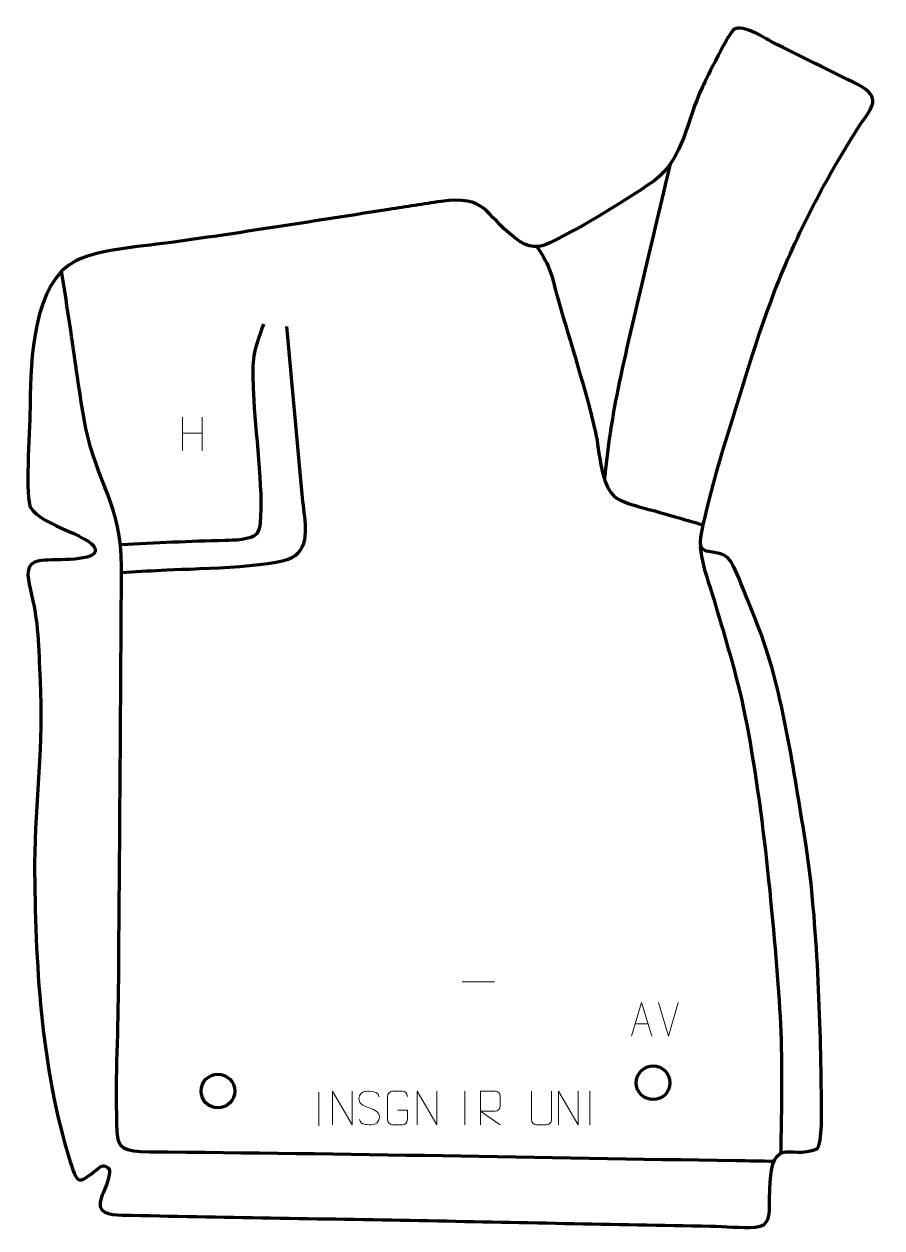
# Model space of a CAD drawing. Header units: millimetres. Extents: x -739 to -102, y -96 to 799.
import ezdxf

# ---------------------------------------------------------------- set-up
doc = ezdxf.new("R2010")
doc.units = ezdxf.units.MM
doc.header["$MEASUREMENT"] = 0
doc.layers.add('layer 1', color=7, linetype='Continuous', plot=False)
doc.layers.add('layer 2', color=7, linetype='Continuous')
doc.layers.add('layer 3', color=7, linetype='Continuous')

msp = doc.modelspace()

# ---------------------------------------------------------------- linework, layer by layer
at = {"layer": 'layer 1', "color": 250, "lineweight": 9}
for points in [[(-621.7324, 506.5016), (-621.7324, 506.5016), (-621.7324, 481.7241), (-621.7324, 481.7241)], [(-607.0891, 506.5016), (-607.0891, 506.5016), (-607.0891, 481.5481), (-607.0891, 481.5481)], [(-621.7324, 494.6193), (-621.7324, 494.6193), (-607.0891, 494.6197), (-607.0891, 494.6197)], [(-414.0237, 87.0387), (-414.0237, 87.0387), (-390.0457, 87.0387), (-390.0457, 87.0387)], [(-260.8007, 46.6535), (-260.8007, 46.6535), (-268.1225, 71.6071), (-268.1225, 71.6071)], [(-253.4788, 71.6071), (-253.4788, 71.6071), (-260.8006, 46.6535), (-260.8006, 46.6535)], [(-285.4376, 55.9102), (-285.4376, 55.9102), (-275.9419, 55.9102), (-275.9419, 55.9102)], [(-520.6008, 5.0028), (-520.6008, 5.0028), (-520.6008, -19.9713), (-520.6008, -19.9713)], [(-412.0558, 5.7775), (-412.0558, 5.7775), (-412.0558, -19.1966), (-412.0558, -19.1966)], [(-319.0558, 5.7775), (-319.0558, 5.7775), (-319.0558, -19.1966), (-319.0558, -19.1966)]]:
    msp.add_open_spline(points, degree=3, dxfattribs=at)
for points, knots in [([(-288.1602, 46.6608), (-288.1602, 46.6608), (-280.7892, 71.6143), (-280.7892, 71.6143), (-280.7892, 71.6143), (-280.7892, 71.6143), (-273.2193, 46.6608), (-273.2193, 46.6608)], [0, 0, 0, 0, 0.33333333, 0.33333333, 0.33333333, 0.33333333, 1, 1, 1, 1]), ([(-510.3832, -19.1863), (-510.3832, -19.1863), (-510.3832, 5.7672), (-510.3832, 5.7672), (-510.3832, 5.7672), (-510.3832, 5.7672), (-495.7284, -19.1863), (-495.7284, -19.1863), (-495.7284, -19.1863), (-495.7284, -19.1863), (-495.7284, 5.7672), (-495.7284, 5.7672)], [0, 0, 0, 0, 0.25, 0.25, 0.25, 0.25, 0.5, 0.5, 0.5, 0.5, 1, 1, 1, 1]), ([(-483.0503, -6.5357), (-487.2986, -5.0653), (-492.2067, -3.2695), (-490.2016, 2.2508), (-490.2016, 2.2508), (-488.6981, 6.3907), (-483.4845, 6.0022), (-479.8809, 5.4011), (-479.8809, 5.4011), (-477.0203, 4.9239), (-476.1556, 3.7107), (-475.845, 1.6266)], [0, 0, 0, 0, 0.25, 0.25, 0.25, 0.25, 0.5, 0.5, 0.5, 0.5, 1, 1, 1, 1]), ([(-461.8008, -8.2006), (-461.8008, -8.2006), (-454.6327, -8.2006), (-454.6327, -8.2006), (-454.6327, -8.2006), (-454.6327, -8.2006), (-454.6327, -15.3687), (-454.6327, -15.3687), (-454.6327, -15.3687), (-454.7724, -17.6921), (-456.4496, -19.1717), (-458.5974, -19.1825), (-458.5974, -19.1825), (-460.9292, -19.1821), (-463.2612, -19.1821), (-465.5927, -19.1825), (-465.5927, -19.1825), (-467.5176, -19.2879), (-469.4898, -17.4034), (-469.4786, -15.3861), (-469.4786, -15.3861), (-469.4782, -9.616), (-469.4782, -3.8463), (-469.4786, 1.923), (-469.4786, 1.923), (-469.4744, 4.0611), (-467.7276, 5.7803), (-465.5753, 5.7669), (-465.5753, 5.7669), (-463.2496, 5.7669), (-460.9235, 5.7669), (-458.5974, 5.7669), (-458.5974, 5.7669), (-456.6507, 5.8023), (-454.6593, 4.3108), (-454.6327, 1.8731)], [0, 0, 0, 0, 0.1, 0.1, 0.1, 0.1, 0.2, 0.2, 0.2, 0.2, 0.3, 0.3, 0.3, 0.3, 0.4, 0.4, 0.4, 0.4, 0.5, 0.5, 0.5, 0.5, 0.6, 0.6, 0.6, 0.6, 0.7, 0.7, 0.7, 0.7, 0.8, 0.8, 0.8, 0.8, 1, 1, 1, 1]), ([(-447.3832, -19.1863), (-447.3832, -19.1863), (-447.3832, 5.7672), (-447.3832, 5.7672), (-447.3832, 5.7672), (-447.3832, 5.7672), (-432.7284, -19.1863), (-432.7284, -19.1863), (-432.7284, -19.1863), (-432.7284, -19.1863), (-432.7284, 5.7672), (-432.7284, 5.7672)], [0, 0, 0, 0, 0.25, 0.25, 0.25, 0.25, 0.5, 0.5, 0.5, 0.5, 1, 1, 1, 1]), ([(-400.3878, -19.1863), (-400.3878, -19.1863), (-400.3878, 5.7672), (-400.3878, 5.7672), (-400.3878, 5.7672), (-396.793, 5.7672), (-393.1975, 5.7672), (-389.6023, 5.7672), (-389.6023, 5.7672), (-387.277, 5.7295), (-385.7197, 4.2395), (-385.7238, 1.8731), (-385.7238, 1.8731), (-385.7242, -0.1624), (-385.7242, -3.2218), (-385.7238, -5.2578), (-385.7238, -5.2578), (-385.7303, -7.1333), (-387.5426, -9.0751), (-389.5521, -9.0942), (-389.5521, -9.0942), (-389.5521, -9.0942), (-400.3878, -9.0942), (-400.3878, -9.0942), (-400.3878, -9.0942), (-400.3878, -9.0942), (-385.7331, -19.1863), (-385.7331, -19.1863)], [0, 0, 0, 0, 0.125, 0.125, 0.125, 0.125, 0.25, 0.25, 0.25, 0.25, 0.375, 0.375, 0.375, 0.375, 0.5, 0.5, 0.5, 0.5, 0.625, 0.625, 0.625, 0.625, 0.75, 0.75, 0.75, 0.75, 1, 1, 1, 1]), ([(-347.7286, 5.7714), (-347.729, 0.2319), (-347.6332, -9.9699), (-347.6328, -15.5103), (-347.6328, -15.5103), (-347.7726, -17.7498), (-349.4498, -19.176), (-351.5975, -19.1865), (-351.5975, -19.1865), (-353.9294, -19.1861), (-356.2613, -19.1861), (-358.5928, -19.1865), (-358.5928, -19.1865), (-360.5178, -19.288), (-362.4899, -17.4715), (-362.4787, -15.527), (-362.4787, -15.527), (-362.4784, -9.9651), (-362.383, 0.2103), (-362.3834, 5.7714)], [0, 0, 0, 0, 0.16666667, 0.16666667, 0.16666667, 0.16666667, 0.33333333, 0.33333333, 0.33333333, 0.33333333, 0.5, 0.5, 0.5, 0.5, 0.66666667, 0.66666667, 0.66666667, 0.66666667, 1, 1, 1, 1]), ([(-342.3832, -19.1863), (-342.3832, -19.1863), (-342.3832, 5.7672), (-342.3832, 5.7672), (-342.3832, 5.7672), (-342.3832, 5.7672), (-327.7284, -19.1863), (-327.7284, -19.1863), (-327.7284, -19.1863), (-327.7284, -19.1863), (-327.7284, 5.7672), (-327.7284, 5.7672)], [0, 0, 0, 0, 0.25, 0.25, 0.25, 0.25, 0.5, 0.5, 0.5, 0.5, 1, 1, 1, 1]), ([(-483.0503, -6.5358), (-479.0317, -8.1825), (-474.0022, -10.0708), (-475.8362, -15.4311), (-475.8362, -15.4311), (-477.296, -19.6975), (-482.2068, -19.4408), (-485.9329, -18.8861), (-485.9329, -18.8861), (-488.6829, -18.4763), (-489.9038, -17.2628), (-490.2818, -15.1506)], [0, 0, 0, 0, 0.25, 0.25, 0.25, 0.25, 0.5, 0.5, 0.5, 0.5, 1, 1, 1, 1])]:
    msp.add_open_spline(points, degree=3, knots=knots, dxfattribs=at)
at = {"layer": 'layer 2', "color": 142, "lineweight": 200}
for centre in [(-595.462, 5.8855), (-272.1415, 12.0298)]:
    msp.add_ellipse(centre, major_axis=(0, 12.5), ratio=1, dxfattribs=at)
at = {"layer": 'layer 2', "color": 142, "lineweight": 158}
for points, knots in [([(-259.4721, 694.8297), (-272.2658, 639.0658), (-286.7447, 582.9228), (-298.3912, 527.0176), (-298.3912, 527.0176), (-302.9212, 505.2727), (-305.8525, 483.8786), (-308.1412, 461.804)], [0, 0, 0, 0, 0.33333333, 0.33333333, 0.33333333, 0.33333333, 1, 1, 1, 1]), ([(-358.4758, 633.323), (-347.7728, 617.3147), (-347.9748, 613.0636), (-342.9545, 594.7998), (-342.9545, 594.7998), (-333.7513, 561.9287), (-322.4907, 528.3633), (-314.9001, 495.2276), (-314.9001, 495.2276), (-311.7911, 481.6558), (-311.5121, 454.9671), (-299.5965, 446.5999), (-299.5965, 446.5999), (-292.4184, 442.1537), (-280.3282, 439.5399), (-272.0222, 437.2515), (-272.0222, 437.2515), (-272.0222, 437.2515), (-270.8183, 436.9123), (-270.8183, 436.9123), (-270.8183, 436.9123), (-258.8465, 433.4432), (-246.8601, 430.0257), (-234.8869, 426.5617)], [0, 0, 0, 0, 0.14285714, 0.14285714, 0.14285714, 0.14285714, 0.28571429, 0.28571429, 0.28571429, 0.28571429, 0.42857143, 0.42857143, 0.42857143, 0.42857143, 0.57142857, 0.57142857, 0.57142857, 0.57142857, 0.71428571, 0.71428571, 0.71428571, 0.71428571, 1, 1, 1, 1]), ([(-182.4325, -46.4032), (-191.9271, -46.2575), (-201.4218, -46.1118), (-210.9164, -45.9661), (-210.9164, -45.9661), (-355.9122, -43.7406), (-501.0415, -40.6157), (-646.0158, -39.4988), (-646.0158, -39.4988), (-665.8972, -39.3456), (-669.6672, -36.564), (-670.226, -24.3972), (-670.226, -24.3972), (-671.7676, 9.1676), (-669.493, 46.7391), (-669.2332, 80.7778), (-669.2332, 80.7778), (-668.4719, 185.7355), (-667.5093, 290.6913), (-667.088, 395.6513), (-667.088, 395.6513), (-666.9083, 440.7319), (-685.6323, 458.7681), (-693.4311, 498.3151), (-693.4311, 498.3151), (-697.7454, 520.1921), (-700.8324, 544.2377), (-704.1024, 566.4313), (-704.1024, 566.4313), (-705.9119, 578.7126), (-707.7694, 590.9831), (-709.6663, 603.251), (-709.6663, 603.251), (-710.2784, 607.1947), (-710.8899, 611.1384), (-711.5008, 615.0822)], [0, 0, 0, 0, 0.1, 0.1, 0.1, 0.1, 0.2, 0.2, 0.2, 0.2, 0.3, 0.3, 0.3, 0.3, 0.4, 0.4, 0.4, 0.4, 0.5, 0.5, 0.5, 0.5, 0.6, 0.6, 0.6, 0.6, 0.7, 0.7, 0.7, 0.7, 0.8, 0.8, 0.8, 0.8, 1, 1, 1, 1]), ([(-667.488, 411.9854), (-641.5575, 413.305), (-616.3654, 414.6181), (-590.3714, 415.1937), (-590.3714, 415.1937), (-583.9558, 415.3357), (-570.6384, 415.4053), (-566.1373, 420.4386), (-566.1373, 420.4386), (-564.8074, 422.4126), (-564.1126, 425.1975), (-563.8023, 428.3162), (-563.8023, 428.3162), (-561.4473, 451.9828), (-567.6682, 497.8612), (-568.7856, 523.8021), (-568.7856, 523.8021), (-568.7856, 523.8021), (-568.8084, 524.3667), (-568.8084, 524.3667), (-568.8084, 524.3667), (-569.5622, 544.5205), (-570.5012, 550.2719), (-563.6465, 569.448), (-563.6465, 569.448), (-562.8586, 571.6523), (-562.0913, 573.8493), (-561.3334, 576.0642)], [0, 0, 0, 0, 0.125, 0.125, 0.125, 0.125, 0.25, 0.25, 0.25, 0.25, 0.375, 0.375, 0.375, 0.375, 0.5, 0.5, 0.5, 0.5, 0.625, 0.625, 0.625, 0.625, 0.75, 0.75, 0.75, 0.75, 1, 1, 1, 1]), ([(-667.1615, 391.2482), (-657.2437, 391.8185), (-647.3258, 392.3889), (-637.408, 392.9592), (-637.408, 392.9592), (-618.093, 393.9705), (-553.7484, 394.7362), (-540.087, 402.4906), (-540.087, 402.4906), (-525.7521, 410.6274), (-530.9309, 430.2601), (-532.2516, 443.9052), (-532.2516, 443.9052), (-536.4493, 487.2728), (-540.1434, 530.701), (-544.2686, 574.0799)], [0, 0, 0, 0, 0.2, 0.2, 0.2, 0.2, 0.4, 0.4, 0.4, 0.4, 0.6, 0.6, 0.6, 0.6, 1, 1, 1, 1]), ([(-237.1541, 410.567), (-236.7528, 399.6396), (-231.7418, 386.6174), (-228.5228, 375.89), (-228.5228, 375.89), (-221.3099, 351.8532), (-214.1105, 327.936), (-208.0321, 303.5751), (-208.0321, 303.5751), (-192.905, 239.6445), (-183.8765, 144.8976), (-179.0097, 79.4341), (-179.0097, 79.4341), (-176.556, 46.4295), (-176.4033, 18.2138), (-176.9603, -14.6044), (-176.9603, -14.6044), (-177.106, -23.1814), (-177.2516, -31.7585), (-177.3973, -40.3356)], [0, 0, 0, 0, 0.16666667, 0.16666667, 0.16666667, 0.16666667, 0.33333333, 0.33333333, 0.33333333, 0.33333333, 0.5, 0.5, 0.5, 0.5, 0.66666667, 0.66666667, 0.66666667, 0.66666667, 1, 1, 1, 1])]:
    msp.add_open_spline(points, degree=3, knots=knots, dxfattribs=at)
at = {"layer": 'layer 3', "color": 242, "lineweight": 158}
msp.add_open_spline([(-429.9055, 666.9819), (-395.3734, 671.3732), (-398.3188, 657.9204), (-375.1448, 640.0132), (-375.1448, 640.0132), (-363.8501, 631.2854), (-356.7778, 632.2146), (-348.4269, 636.3512), (-348.4269, 636.3512), (-322.3168, 649.2842), (-295.8662, 665.7306), (-271.6698, 681.9998), (-271.6698, 681.9998), (-248.8124, 699.803), (-247.3144, 727.1175), (-235.5835, 752.1184), (-235.5835, 752.1184), (-232.404, 758.6218), (-215.8108, 792.6365), (-211.8978, 794.8953), (-211.8978, 794.8953), (-205.3155, 798.6949), (-190.0692, 788.6488), (-183.6389, 785.3716), (-183.6389, 785.3716), (-162.3995, 774.58), (-140.9511, 764.2322), (-119.696, 753.5005), (-119.696, 753.5005), (-102.2076, 743.658), (-109.1342, 737.7873), (-118.2735, 724.0025), (-118.2735, 724.0025), (-142.5249, 686.8589), (-165.9945, 641.5361), (-181.946, 600.1412), (-181.946, 600.1412), (-197.4398, 559.1185), (-209.9394, 515.1998), (-222.9369, 473.182), (-222.9369, 473.182), (-225.7045, 463.606), (-237.6908, 419.6601), (-237.0746, 412.8162), (-237.0746, 412.8162), (-236.0747, 401.7094), (-220.9497, 411.154), (-213.6177, 398.1358), (-213.6177, 398.1358), (-210.5911, 392.7619), (-206.0197, 380.8323), (-203.4952, 374.6595), (-203.4952, 374.6595), (-199.526, 364.9538), (-195.7101, 355.1841), (-191.9735, 345.3867), (-191.9735, 345.3867), (-191.9735, 345.3867), (-191.4533, 344.0226), (-191.4533, 344.0226), (-191.4533, 344.0226), (-174.2636, 295.7621), (-167.1731, 238.7408), (-158.3923, 188.0307), (-158.3923, 188.0307), (-149.9975, 130.538), (-147.6429, 56.8596), (-147.1273, -0.9505), (-147.1273, -0.9505), (-147.0784, -6.4281), (-146.332, -33.3333), (-150.1878, -37.0825), (-150.1878, -37.0825), (-171.6106, -45.9882), (-185.6617, -22.6245), (-185.6261, -75.2693), (-185.6261, -75.2693), (-185.6197, -84.7215), (-184.6467, -94.5562), (-196.4118, -95.2347), (-196.4118, -95.2347), (-206.3328, -95.8068), (-219.2945, -94.6976), (-229.5605, -94.4278), (-229.5605, -94.4278), (-301.6743, -93.2106), (-373.7986, -91.6506), (-445.9113, -90.2671), (-445.9113, -90.2671), (-519.4378, -88.8565), (-592.9901, -87.9407), (-666.5049, -86.2152), (-666.5049, -86.2152), (-675.9122, -85.8577), (-686.544, -85.3566), (-681.9399, -72.7688), (-681.9399, -72.7688), (-681.2158, -70.7891), (-674.8805, -57.6085), (-676.0942, -52.4872), (-676.0942, -52.4872), (-680.0235, -47.1179), (-683.2601, -50.6606), (-687.5413, -54.081), (-687.5413, -54.081), (-699.7751, -63.8549), (-700.0272, -62.1957), (-705.2153, -46.6233), (-705.2153, -46.6233), (-727.2546, 24.5512), (-731.149, 101.064), (-731.6549, 175.1725), (-731.6549, 175.1725), (-731.2356, 220.9753), (-724.8557, 264.553), (-727.5249, 310.7499), (-727.5249, 310.7499), (-728.8024, 335.9462), (-728.3896, 354.2959), (-734.9818, 379.2613), (-734.9818, 379.2613), (-736.6593, 388.227), (-739.423, 398.1092), (-728.1608, 399.9741), (-728.1608, 399.9741), (-720.3629, 401.2653), (-688.6339, 399.0717), (-686.5918, 406.7279), (-686.5918, 406.7279), (-683.6954, 417.5873), (-727.2432, 425.4699), (-734.816, 439.9039), (-734.816, 439.9039), (-734.816, 439.9039), (-735.1689, 440.8436), (-735.1689, 440.8436), (-735.1689, 440.8436), (-738.5301, 452.843), (-735.0297, 501.0098), (-734.8891, 517.0109), (-734.8891, 517.0109), (-734.8003, 548.134), (-732.7573, 607.335), (-700.6041, 623.0862), (-700.6041, 623.0862), (-682.4175, 631.6319), (-649.0859, 633.7356), (-628.2434, 636.6578), (-628.2434, 636.6578), (-574.8597, 644.1538), (-521.6402, 652.6616), (-468.3792, 660.9663), (-468.3792, 660.9663), (-455.5536, 662.9649), (-442.7292, 664.9714), (-429.9055, 666.9819)], degree=3, knots=[0, 0, 0, 0, 0.025, 0.025, 0.025, 0.025, 0.05, 0.05, 0.05, 0.05, 0.075, 0.075, 0.075, 0.075, 0.1, 0.1, 0.1, 0.1, 0.125, 0.125, 0.125, 0.125, 0.15, 0.15, 0.15, 0.15, 0.175, 0.175, 0.175, 0.175, 0.2, 0.2, 0.2, 0.2, 0.225, 0.225, 0.225, 0.225, 0.25, 0.25, 0.25, 0.25, 0.275, 0.275, 0.275, 0.275, 0.3, 0.3, 0.3, 0.3, 0.325, 0.325, 0.325, 0.325, 0.35, 0.35, 0.35, 0.35, 0.375, 0.375, 0.375, 0.375, 0.4, 0.4, 0.4, 0.4, 0.425, 0.425, 0.425, 0.425, 0.45, 0.45, 0.45, 0.45, 0.475, 0.475, 0.475, 0.475, 0.5, 0.5, 0.5, 0.5, 0.525, 0.525, 0.525, 0.525, 0.55, 0.55, 0.55, 0.55, 0.575, 0.575, 0.575, 0.575, 0.6, 0.6, 0.6, 0.6, 0.625, 0.625, 0.625, 0.625, 0.65, 0.65, 0.65, 0.65, 0.675, 0.675, 0.675, 0.675, 0.7, 0.7, 0.7, 0.7, 0.725, 0.725, 0.725, 0.725, 0.75, 0.75, 0.75, 0.75, 0.775, 0.775, 0.775, 0.775, 0.8, 0.8, 0.8, 0.8, 0.825, 0.825, 0.825, 0.825, 0.85, 0.85, 0.85, 0.85, 0.875, 0.875, 0.875, 0.875, 0.9, 0.9, 0.9, 0.9, 0.925, 0.925, 0.925, 0.925, 0.95, 0.95, 0.95, 0.95, 1, 1, 1, 1], dxfattribs=at)

doc.saveas('drawing.dxf')
